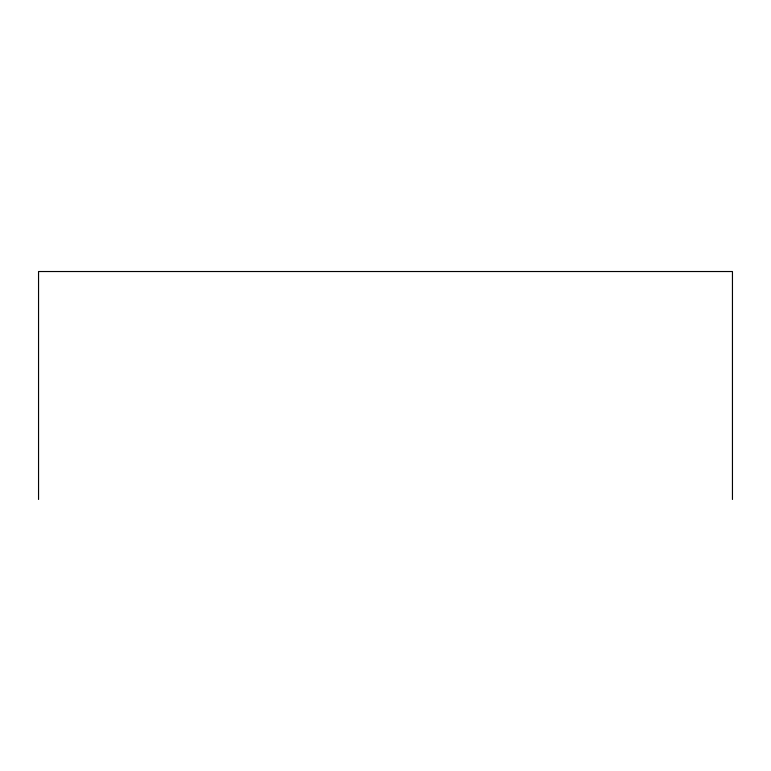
<?xml version="1.0" encoding="UTF-8"?>
<svg xmlns="http://www.w3.org/2000/svg" width="771" height="771" viewBox="0 0 771 771"><rect width="100%" height="100%" fill="white"/><g stroke="black" fill="none" stroke-linecap="round" stroke-linejoin="round"><path stroke-width="1.16" d="M732.45 499.473L732.45 271.527L38.55 271.527L38.55 499.473"/></g></svg>
